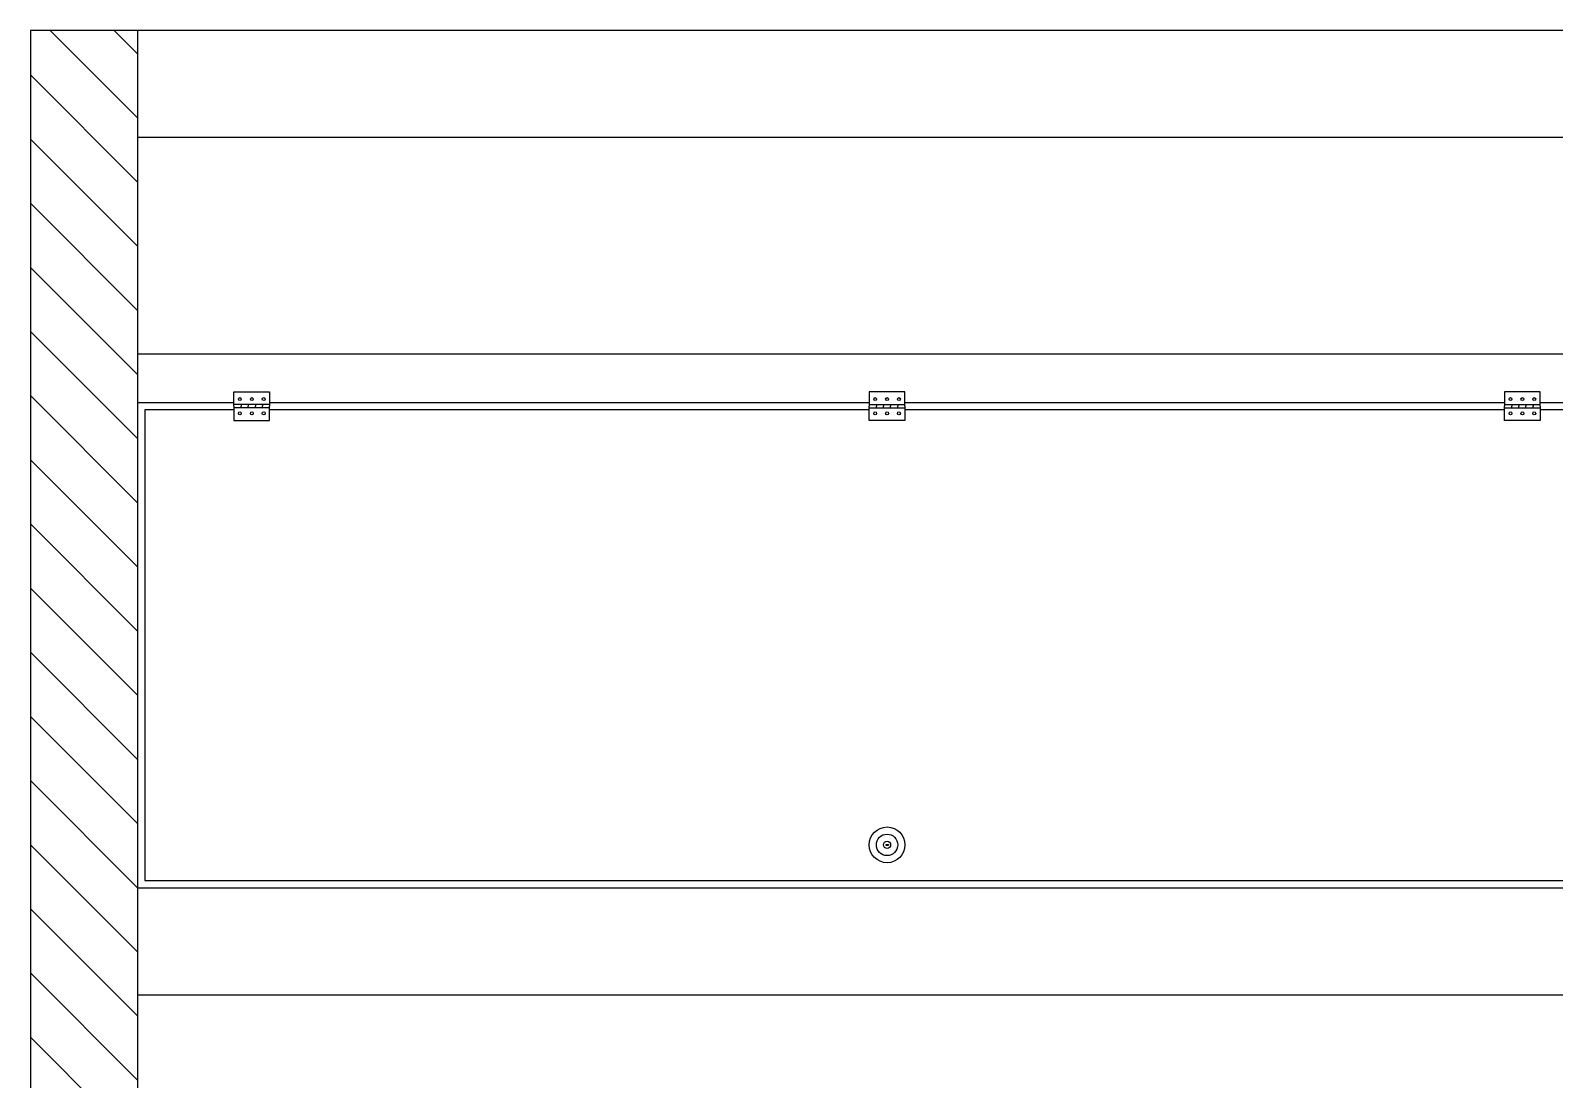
# Model space of a CAD drawing. Header units: metres. Extents: x 278.31 to 281.61, y 316.18 to 322.48.
# Drawn here: x 278.308 to 280.443, y 321.007 to 322.475 of the extents above; entities that cross this region are included whole.
import ezdxf

# ---------------------------------------------------------------- set-up
doc = ezdxf.new("R2010")
doc.units = ezdxf.units.M

msp = doc.modelspace()

# ---------------------------------------------------------------- hatches: boundary and pattern name
h = msp.add_hatch()
h.set_pattern_fill('ANSI31', color=256, scale=0.02, angle=-90.00000000000001)
h.set_pattern_definition([(315, (-39.3677562204075, 645.4768112431092), (0.04490128060534578, 0.04490128060534576), [])])
h.paths.add_polyline_path([(278.3076900402305, 316.1754462606381), (278.4576900402305, 316.1754462606381), (278.4576900402305, 322.4754462606381), (278.3076900402305, 322.4754462606381)])

# ---------------------------------------------------------------- linework, layer by layer
for p, q in [((278.3076900402305, 322.4754462606381), (278.3076900402305, 316.1754462606381)), ((281.6076900402305, 322.4754462606381), (278.3076900402305, 322.4754462606381)), ((278.4576900402305, 322.4754462606381), (278.4576900402305, 316.1754462606381)), ((281.4576900402305, 322.3254462606381), (278.4576900402305, 322.3254462606381)), ((281.4576900402305, 322.0224462606381), (278.4576900402305, 322.0224462606381)), ((278.5926900402304, 321.9695071659341), (278.6426900402304, 321.9695071659341)), ((278.5926900402304, 321.9495071659342), (278.5926900402304, 321.9695071659341)), ((278.6426900402304, 321.9695071659341), (278.6426900402304, 321.9495071659342)), ((279.5326900402305, 321.9695071659345), (279.4826900402305, 321.9695071659345)), ((279.4826900402305, 321.9695071659345), (279.4826900402305, 321.9495071659345)), ((279.5326900402305, 321.9495071659346), (279.5326900402305, 321.9695071659345)), ((280.4226900402305, 321.9695071659343), (280.3726900402305, 321.9695071659343)), ((280.3726900402305, 321.9695071659343), (280.3726900402305, 321.9495071659343)), ((280.4226900402305, 321.9495071659343), (280.4226900402305, 321.9695071659343)), ((278.5926900402304, 321.9544462606381), (278.4576900402305, 321.9544462606381)), ((278.4676900402305, 321.9444462606381), (278.4676900402305, 321.2854462606381)), ((278.5926900402304, 321.9444462606381), (278.4676900402305, 321.9444462606381)), ((278.6426900402304, 321.9520071659342), (278.5926900402304, 321.9520071659342)), ((278.5926900402304, 321.9495071659342), (278.5926900402304, 321.9295071659342)), ((278.6426900402304, 321.9470071659343), (278.5926900402304, 321.9470071659342)), ((278.6026900402304, 321.9520071659342), (278.6026900402304, 321.9495071659342)), ((278.6026900402304, 321.9470071659342), (278.6026900402304, 321.9495071659342)), ((278.6126900402303, 321.9520071659342), (278.6126900402303, 321.9495071659342)), ((278.6126900402303, 321.9470071659342), (278.6126900402303, 321.9495071659342)), ((278.6226900402303, 321.9520071659342), (278.6226900402303, 321.9495071659342)), ((278.6226900402303, 321.9470071659342), (278.6226900402303, 321.9495071659342)), ((278.6326900402304, 321.9520071659342), (278.6326900402304, 321.9495071659342)), ((278.6326900402304, 321.9470071659342), (278.6326900402304, 321.9495071659342)), ((279.4826900402305, 321.9544462606381), (278.6426900402304, 321.9544462606381)), ((278.6426900402304, 321.9520071659342), (278.6426900402304, 321.9495071659342)), ((278.6426900402304, 321.9295071659343), (278.6426900402304, 321.9495071659343)), ((278.6426900402304, 321.9470071659342), (278.6426900402304, 321.9495071659342)), ((279.4826900402305, 321.9444462606381), (278.6426900402304, 321.9444462606381)), ((279.4826900402305, 321.9520071659345), (279.5326900402305, 321.9520071659346)), ((279.4826900402305, 321.9520071659346), (279.4826900402305, 321.9495071659346)), ((279.4826900402305, 321.9295071659346), (279.4826900402305, 321.9495071659346)), ((279.4826900402305, 321.9470071659346), (279.4826900402305, 321.9495071659346)), ((279.4826900402305, 321.9470071659346), (279.5326900402305, 321.9470071659346)), ((279.4926900402305, 321.9520071659346), (279.4926900402305, 321.9495071659346)), ((279.4926900402305, 321.9470071659346), (279.4926900402305, 321.9495071659346)), ((279.5026900402305, 321.9520071659346), (279.5026900402305, 321.9495071659346)), ((279.5026900402305, 321.9470071659346), (279.5026900402305, 321.9495071659346)), ((279.5126900402305, 321.9520071659346), (279.5126900402305, 321.9495071659346)), ((279.5126900402305, 321.9470071659346), (279.5126900402305, 321.9495071659346)), ((279.5226900402305, 321.9520071659346), (279.5226900402305, 321.9495071659346)), ((279.5226900402305, 321.9470071659346), (279.5226900402305, 321.9495071659346)), ((280.3726900402306, 321.9544462606381), (279.5326900402305, 321.9544462606381)), ((279.5326900402305, 321.9495071659346), (279.5326900402305, 321.9295071659346)), ((280.3726900402305, 321.9444462606381), (279.5326900402305, 321.9444462606381)), ((280.3726900402305, 321.9520071659343), (280.4226900402305, 321.9520071659343)), ((280.3726900402305, 321.9520071659343), (280.3726900402305, 321.9495071659343)), ((280.3726900402305, 321.9295071659344), (280.3726900402305, 321.9495071659344)), ((280.3726900402305, 321.9470071659343), (280.3726900402305, 321.9495071659343)), ((280.3726900402305, 321.9470071659344), (280.4226900402305, 321.9470071659343)), ((280.3826900402305, 321.9520071659343), (280.3826900402305, 321.9495071659343)), ((280.3826900402305, 321.9470071659343), (280.3826900402305, 321.9495071659343)), ((280.3926900402305, 321.9520071659343), (280.3926900402305, 321.9495071659343)), ((280.3926900402305, 321.9470071659343), (280.3926900402305, 321.9495071659343)), ((280.4026900402305, 321.9520071659343), (280.4026900402305, 321.9495071659343)), ((280.4026900402305, 321.9470071659343), (280.4026900402305, 321.9495071659343)), ((280.4126900402305, 321.9520071659343), (280.4126900402305, 321.9495071659343)), ((280.4126900402305, 321.9470071659343), (280.4126900402305, 321.9495071659343)), ((280.5576900402305, 321.9544462606381), (280.4226900402305, 321.9544462606381)), ((280.4226900402305, 321.9495071659343), (280.4226900402305, 321.9295071659344)), ((280.5476900402305, 321.9444462606381), (280.4226900402305, 321.9444462606381)), ((280.5476900402305, 321.9444462606381), (280.4226900402305, 321.9444462606381)), ((278.5926900402304, 321.9295071659342), (278.6426900402304, 321.9295071659343)), ((279.5326900402305, 321.9295071659346), (279.4826900402305, 321.9295071659346)), ((280.4226900402305, 321.9295071659344), (280.3726900402305, 321.9295071659344)), ((279.5057255655701, 321.335946260638), (279.5097255655701, 321.335946260638)), ((279.5057255655701, 321.335946260638), (279.5057255655701, 321.334946260638)), ((279.5057255655701, 321.334946260638), (279.5097255655701, 321.334946260638)), ((279.5097255655701, 321.335946260638), (279.5097255655701, 321.334946260638)), ((278.4576900402305, 321.2754462606381), (280.5576900402305, 321.2754462606381)), ((278.4676900402305, 321.2854462606381), (280.5476900402306, 321.285446260638)), ((278.4576900402305, 321.1254462606381), (281.4576900402305, 321.1254462606381))]:
    msp.add_line(p, q)
for centre, radius in [((278.6010233735637, 321.9595071659341), 0.002), ((278.6176900402304, 321.9595071659341), 0.002), ((278.6343567068971, 321.9595071659341), 0.002), ((279.4910233735638, 321.9595071659345), 0.002), ((279.5076900402304, 321.9595071659345), 0.002), ((279.5243567068972, 321.9595071659345), 0.002), ((280.3810233735638, 321.9595071659343), 0.002), ((280.3976900402305, 321.9595071659343), 0.002), ((280.4143567068972, 321.9595071659343), 0.002), ((278.6010233735637, 321.9395071659342), 0.002), ((278.6176900402304, 321.9395071659342), 0.002), ((278.6343567068971, 321.9395071659342), 0.002), ((279.4910233735638, 321.9395071659346), 0.002), ((279.5076900402304, 321.9395071659346), 0.002), ((279.5243567068972, 321.9395071659346), 0.002), ((280.3810233735638, 321.9395071659344), 0.002), ((280.3976900402305, 321.9395071659344), 0.002), ((280.4143567068972, 321.9395071659344), 0.002), ((279.5076900402305, 321.335446260638), 0.02500000000003411), ((279.5076900402305, 321.335446260638), 0.01500000000003411), ((279.5076900402305, 321.335446260638), 0.005000000000034106)]:
    msp.add_circle(centre, radius)

doc.saveas('drawing.dxf')
